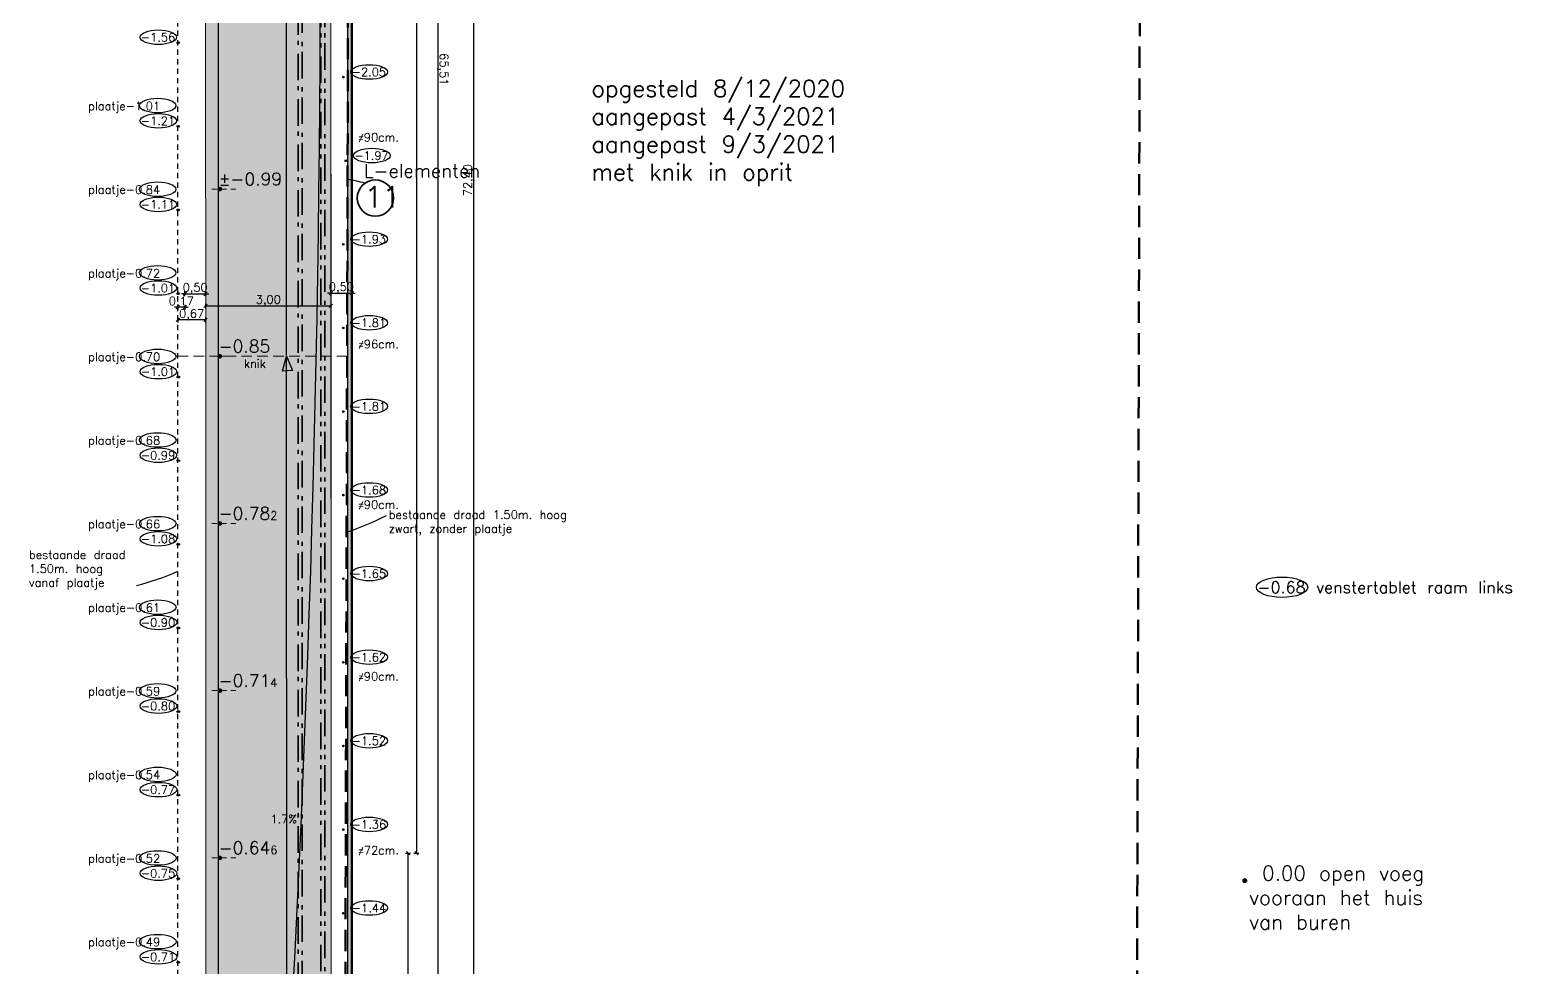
# Model space of a CAD drawing. Header units: millimetres. Extents: x 361 to 21231, y 184 to 1849.
# Drawn here: x 2487.14 to 2522.6, y 430.86 to 453.29 of the extents above; entities that cross this region are included whole.
import ezdxf

# ---------------------------------------------------------------- set-up
doc = ezdxf.new("R2010")
doc.units = ezdxf.units.MM
doc.header["$LTSCALE"] = 0.2
for name, pattern in [('[LP] Type-6', [5.288458, 3.169996, -1.059993, 0.352704, -0.705764]), ('[LP] Type-8', [6.346927, 3.169996, -1.059993, 0.352704, -0.705764, 0.352704, -0.705764]), ('DASHED', [19.05, 12.7, -6.35]), ('DASHED2', [9.525, 6.35, -3.175]), ('HIDDEN2', [4.7625, 3.175, -1.5875])]:
    doc.linetypes.add(name, pattern=pattern)
for name, color, linetype, lineweight in [('... architectuur - ALGEMEEN', 7, 'Continuous', 5), ('... interieur - ALGEMEEN', 7, 'Continuous', 5), ('draad', 204, 'HIDDEN2', 30), ('helling', 96, 'Continuous', 25), ('klimop op draad', 92, 'Continuous', 50), ('L-elementen', 7, 'Continuous', 30), ('L-elementen 4', 10, 'Continuous', 30), ('maten', 1, 'Continuous', 18), ('maten L-elementen', 191, 'Continuous', 18), ('nieuwe hoogtepunten', 154, 'Continuous', 35), ('nummers', 10, 'Continuous', 35), ('talud', 160, 'Continuous', 18)]:
    doc.layers.add(name, color=color, linetype=linetype, lineweight=lineweight)
for name, color, linetype, lineweight, true_color in [('... riolering - DWA', 7, '[LP] Type-6', 35, 0x666360), ('... riolering - RWA', 7, '[LP] Type-8', 35, 0x0080d1), ('draad bestaande te behouden', 7, 'DASHED', 50, 0xd452ff)]:
    doc.layers.add(name, color=color, linetype=linetype, lineweight=lineweight, true_color=true_color)
for name, color, linetype in [('bestaande hoogtepunten', 7, 'Continuous'), ('bestaande hoogtepunten  30-6-2020', 200, 'Continuous'), ('ontwerp', 7, 'Continuous')]:
    doc.layers.add(name, color=color, linetype=linetype)
doc.styles.get("Standard").update_dxf_attribs({"font": 'txt.shx', "height": 0.2})
doc.dimstyles.new('maat aanduiding voor tuin', dxfattribs={"dimscale": 0.2, "dimtxt": 0.2, "dimasz": 0.4, "dimexe": 0.3, "dimexo": 0.3, "dimgap": 0.02, "dimtad": 1, "dimzin": 1, "dimtxsty": 'Standard', "dimblk": 'OBLIQUE', "dimcen": 0.2, "dimadec": 0, "dimazin": 3, "dimtfac": 1, "dimtix": 1, "dimtmove": 0, "dimatfit": 3, "dimldrblk": 'OBLIQUE', "dimfxl": 0.3, "dimfxlon": 1, "dimarcsym": 1})

# ---------------------------------------------------------------- blocks, each defined once
blk = doc.blocks.new('_Oblique')
at = {"color": 0, "linetype": 'ByBlock', "lineweight": -2}
blk.add_line((-0.5, -0.5), (0.5, 0.5), dxfattribs=at)
blk = doc.blocks.new('*D1808')
at = {"layer": 'bestaande hoogtepunten  30-6-2020', "color": 0, "lineweight": -2, "ltscale": 0.2, "transparency": 16777216}
for p, q in [((2496.84, 485.098), (2496.96, 485.098)), ((2496.9, 485.098), (2496.907, 419.593)), ((2496.847, 419.593), (2496.967, 419.593))]:
    blk.add_line(p, q, dxfattribs=at)
at = {"layer": 'Defpoints', "color": 0, "ltscale": 0.2, "transparency": 16777216}
for p in [(2491.886, 485.097), (2491.893, 419.592), (2496.907, 419.593)]:
    blk.add_point(p, dxfattribs=at)
at = {"layer": 'bestaande hoogtepunten  30-6-2020', "color": 0, "lineweight": -2, "ltscale": 0.2, "transparency": 16777216, "xscale": 0.08000000000000074, "yscale": 0.08000000000000074, "zscale": 0.08000000000000074}
for p, rotation in [((2496.9, 485.098), 90.00614147605208), ((2496.907, 419.593), 270.0061414760521)]:
    blk.add_blockref('_Oblique', p, dxfattribs=dict(at, rotation=rotation))
at = {"layer": 'bestaande hoogtepunten  30-6-2020', "color": 0, "ltscale": 0.2, "transparency": 16777216, "insert": (2497.024, 452.345), "char_height": 0.2, "attachment_point": 5, "rotation": 270.0061}
blk.add_mtext('65,51', dxfattribs=at)
blk = doc.blocks.new('*D1818')
at = {"layer": 'Defpoints', "color": 0, "ltscale": 0.2, "transparency": 16777216}
for p in [(2491.347, 447.565), (2494.347, 447.565), (2494.347, 446.685)]:
    blk.add_point(p, dxfattribs=at)
at = {"layer": 'maten', "color": 0, "lineweight": -2, "ltscale": 0.2, "transparency": 16777216}
for p, q in [((2491.347, 446.745), (2491.347, 446.625)), ((2491.347, 446.685), (2494.347, 446.685)), ((2494.347, 446.745), (2494.347, 446.625))]:
    blk.add_line(p, q, dxfattribs=at)
at = {"layer": 'maten', "color": 0, "lineweight": -2, "ltscale": 0.2, "transparency": 16777216, "xscale": 0.08000000000000074, "yscale": 0.08000000000000074, "zscale": 0.08000000000000074, "rotation": 180}
blk.add_blockref('_Oblique', (2491.347, 446.685), dxfattribs=at)
at = {"layer": 'maten', "color": 0, "lineweight": -2, "ltscale": 0.2, "transparency": 16777216, "xscale": 0.08000000000000074, "yscale": 0.08000000000000074, "zscale": 0.08000000000000074}
blk.add_blockref('_Oblique', (2494.347, 446.685), dxfattribs=at)
at = {"layer": 'maten', "color": 0, "ltscale": 0.2, "transparency": 16777216, "insert": (2492.847, 446.806), "char_height": 0.2, "attachment_point": 5}
blk.add_mtext('3,00', dxfattribs=at)
blk = doc.blocks.new('*D1819')
at = {"layer": 'Defpoints', "color": 0, "ltscale": 0.2, "transparency": 16777216}
for p in [(2490.679, 446.685), (2491.347, 446.685), (2490.679, 446.349)]:
    blk.add_point(p, dxfattribs=at)
at = {"layer": 'maten', "color": 0, "lineweight": -2, "ltscale": 0.2, "transparency": 16777216}
for p, q in [((2490.679, 446.409), (2490.679, 446.289)), ((2491.347, 446.349), (2490.679, 446.349)), ((2491.347, 446.409), (2491.347, 446.289))]:
    blk.add_line(p, q, dxfattribs=at)
at = {"layer": 'maten', "color": 0, "lineweight": -2, "ltscale": 0.2, "transparency": 16777216, "xscale": 0.08000000000000074, "yscale": 0.08000000000000074, "zscale": 0.08000000000000074, "rotation": 180}
blk.add_blockref('_Oblique', (2490.679, 446.349), dxfattribs=at)
at = {"layer": 'maten', "color": 0, "lineweight": -2, "ltscale": 0.2, "transparency": 16777216, "xscale": 0.08000000000000074, "yscale": 0.08000000000000074, "zscale": 0.08000000000000074}
blk.add_blockref('_Oblique', (2491.347, 446.349), dxfattribs=at)
at = {"layer": 'maten', "color": 0, "ltscale": 0.2, "transparency": 16777216, "insert": (2491.013, 446.47), "char_height": 0.2, "attachment_point": 5}
blk.add_mtext('0,67', dxfattribs=at)
blk = doc.blocks.new('*D1820')
at = {"layer": 'Defpoints', "color": 0, "ltscale": 0.2, "transparency": 16777216}
for p in [(2494.847, 446.991), (2494.347, 446.685), (2494.847, 446.685)]:
    blk.add_point(p, dxfattribs=at)
at = {"layer": 'maten', "color": 0, "lineweight": -2, "ltscale": 0.2, "transparency": 16777216}
for p, q in [((2494.347, 446.991), (2494.267, 446.991)), ((2494.347, 446.931), (2494.347, 447.051)), ((2494.347, 446.991), (2494.847, 446.991)), ((2494.847, 446.931), (2494.847, 447.051)), ((2494.847, 446.991), (2494.927, 446.991))]:
    blk.add_line(p, q, dxfattribs=at)
at = {"layer": 'maten', "color": 0, "lineweight": -2, "ltscale": 0.2, "transparency": 16777216, "xscale": 0.08000000000000074, "yscale": 0.08000000000000074, "zscale": 0.08000000000000074}
blk.add_blockref('_Oblique', (2494.347, 446.991), dxfattribs=at)
at = {"layer": 'maten', "color": 0, "lineweight": -2, "ltscale": 0.2, "transparency": 16777216, "xscale": 0.08000000000000074, "yscale": 0.08000000000000074, "zscale": 0.08000000000000074, "rotation": 180}
blk.add_blockref('_Oblique', (2494.847, 446.991), dxfattribs=at)
at = {"layer": 'maten', "color": 0, "ltscale": 0.2, "transparency": 16777216, "insert": (2494.597, 447.112), "char_height": 0.2, "attachment_point": 5}
blk.add_mtext('0,50', dxfattribs=at)
blk = doc.blocks.new('*D1821')
at = {"layer": 'Defpoints', "color": 0, "ltscale": 0.2, "transparency": 16777216}
for p in [(2491.347, 446.977), (2490.847, 446.353), (2491.347, 446.354)]:
    blk.add_point(p, dxfattribs=at)
at = {"layer": 'maten', "color": 0, "lineweight": -2, "ltscale": 0.2, "transparency": 16777216}
for p, q in [((2490.847, 446.977), (2490.767, 446.977)), ((2490.847, 446.917), (2490.847, 447.037)), ((2490.847, 446.977), (2491.347, 446.977)), ((2491.347, 446.917), (2491.347, 447.037)), ((2491.347, 446.977), (2491.427, 446.977))]:
    blk.add_line(p, q, dxfattribs=at)
at = {"layer": 'maten', "color": 0, "lineweight": -2, "ltscale": 0.2, "transparency": 16777216, "xscale": 0.08000000000000074, "yscale": 0.08000000000000074, "zscale": 0.08000000000000074}
blk.add_blockref('_Oblique', (2490.847, 446.977), dxfattribs=at)
at = {"layer": 'maten', "color": 0, "lineweight": -2, "ltscale": 0.2, "transparency": 16777216, "xscale": 0.08000000000000074, "yscale": 0.08000000000000074, "zscale": 0.08000000000000074, "rotation": 180}
blk.add_blockref('_Oblique', (2491.347, 446.977), dxfattribs=at)
at = {"layer": 'maten', "color": 0, "ltscale": 0.2, "transparency": 16777216, "insert": (2491.097, 447.097), "char_height": 0.2, "attachment_point": 5}
blk.add_mtext('0,50', dxfattribs=at)
blk = doc.blocks.new('*D1822')
at = {"layer": 'Defpoints', "color": 0, "ltscale": 0.2, "transparency": 16777216}
for p in [(2490.679, 446.981), (2490.851, 446.981), (2490.679, 446.651)]:
    blk.add_point(p, dxfattribs=at)
at = {"layer": 'maten', "color": 0, "lineweight": -2, "ltscale": 0.2, "transparency": 16777216}
for p, q in [((2490.679, 446.651), (2490.599, 446.651)), ((2490.679, 446.711), (2490.679, 446.591)), ((2490.851, 446.651), (2490.679, 446.651)), ((2490.851, 446.711), (2490.851, 446.591)), ((2490.851, 446.651), (2490.931, 446.651))]:
    blk.add_line(p, q, dxfattribs=at)
at = {"layer": 'maten', "color": 0, "lineweight": -2, "ltscale": 0.2, "transparency": 16777216, "xscale": 0.08000000000000074, "yscale": 0.08000000000000074, "zscale": 0.08000000000000074}
blk.add_blockref('_Oblique', (2490.679, 446.651), dxfattribs=at)
at = {"layer": 'maten', "color": 0, "lineweight": -2, "ltscale": 0.2, "transparency": 16777216, "xscale": 0.08000000000000074, "yscale": 0.08000000000000074, "zscale": 0.08000000000000074, "rotation": 180}
blk.add_blockref('_Oblique', (2490.851, 446.651), dxfattribs=at)
at = {"layer": 'maten', "color": 0, "ltscale": 0.2, "transparency": 16777216, "insert": (2490.765, 446.771), "char_height": 0.2, "attachment_point": 5}
blk.add_mtext('0,17', dxfattribs=at)
blk = doc.blocks.new('*D1890')
at = {"layer": 'Defpoints', "color": 0, "ltscale": 0.2, "transparency": 16777216}
for p in [(2492.843, 485.897), (2497.77, 485.897), (2492.78, 413.494)]:
    blk.add_point(p, dxfattribs=at)
at = {"layer": 'maten', "color": 0, "lineweight": -2, "ltscale": 0.2, "transparency": 16777216}
for p, q in [((2497.71, 485.897), (2497.83, 485.897)), ((2497.77, 413.494), (2497.77, 485.897)), ((2497.71, 413.494), (2497.83, 413.494))]:
    blk.add_line(p, q, dxfattribs=at)
at = {"layer": 'maten', "color": 0, "lineweight": -2, "ltscale": 0.2, "transparency": 16777216, "xscale": 0.08000000000000074, "yscale": 0.08000000000000074, "zscale": 0.08000000000000074}
for p, rotation in [((2497.77, 485.897), 90), ((2497.77, 413.494), 270)]:
    blk.add_blockref('_Oblique', p, dxfattribs=dict(at, rotation=rotation))
at = {"layer": 'maten', "color": 0, "ltscale": 0.2, "transparency": 16777216, "insert": (2497.649, 449.695), "char_height": 0.2, "attachment_point": 5, "rotation": 90}
blk.add_mtext('72,40', dxfattribs=at)
blk = doc.blocks.new('*D1896')
at = {"layer": 'Defpoints', "color": 0, "ltscale": 0.2, "transparency": 16777216}
for p in [(2494.841, 433.592), (2496.193, 433.593), (2494.85, 419.592)]:
    blk.add_point(p, dxfattribs=at)
at = {"layer": 'maten L-elementen', "color": 0, "lineweight": -2, "ltscale": 0.2, "transparency": 16777216}
for p, q in [((2496.133, 433.593), (2496.253, 433.593)), ((2496.202, 419.593), (2496.193, 433.593)), ((2496.142, 419.593), (2496.262, 419.593))]:
    blk.add_line(p, q, dxfattribs=at)
at = {"layer": 'maten L-elementen', "color": 0, "lineweight": -2, "ltscale": 0.2, "transparency": 16777216, "xscale": 0.08000000000000074, "yscale": 0.08000000000000074, "zscale": 0.08000000000000074}
for p, rotation in [((2496.193, 433.593), 90.0356259913891), ((2496.202, 419.593), 270.0356259913891)]:
    blk.add_blockref('_Oblique', p, dxfattribs=dict(at, rotation=rotation))
at = {"layer": 'maten L-elementen', "color": 0, "ltscale": 0.2, "transparency": 16777216, "insert": (2496.318, 426.593), "char_height": 0.2, "attachment_point": 5, "rotation": 270.0356}
blk.add_mtext('14,00', dxfattribs=at)
blk = doc.blocks.new('*D1897')
at = {"layer": 'Defpoints', "color": 0, "ltscale": 0.2, "transparency": 16777216}
for p in [(2494.738, 485.197), (2494.738, 433.592), (2496.392, 433.592)]:
    blk.add_point(p, dxfattribs=at)
at = {"layer": 'maten L-elementen', "color": 0, "lineweight": -2, "ltscale": 0.2, "transparency": 16777216}
for p, q in [((2496.332, 485.197), (2496.452, 485.197)), ((2496.392, 485.197), (2496.392, 433.592)), ((2496.332, 433.592), (2496.452, 433.592))]:
    blk.add_line(p, q, dxfattribs=at)
at = {"layer": 'maten L-elementen', "color": 0, "lineweight": -2, "ltscale": 0.2, "transparency": 16777216, "xscale": 0.08000000000000074, "yscale": 0.08000000000000074, "zscale": 0.08000000000000074}
for p, rotation in [((2496.392, 485.197), 90), ((2496.392, 433.592), 270)]:
    blk.add_blockref('_Oblique', p, dxfattribs=dict(at, rotation=rotation))
at = {"layer": 'maten L-elementen', "color": 0, "ltscale": 0.2, "transparency": 16777216, "insert": (2496.271, 459.395), "char_height": 0.2, "attachment_point": 5, "rotation": 90}
blk.add_mtext('51,60', dxfattribs=at)

msp = doc.modelspace()

# ---------------------------------------------------------------- hatches: boundary and pattern name
at = {"layer": '... architectuur - ALGEMEEN', "linetype": 'Continuous', "lineweight": 9, "true_color": 0xe7e8e9}
msp.add_hatch(color=254, dxfattribs=at).paths.add_polyline_path([(2491.343, 485.597), (2491.351, 412.922), (2494.351, 414.092), (2494.343, 485.597)])
at = {"layer": '... riolering - DWA', "linetype": 'Continuous', "lineweight": 0, "true_color": 0xa6a6a6, "transparency": 33554559}
msp.add_hatch(color=253, dxfattribs=at).paths.add_polyline_path([(2500.087, 493.115), (2500.187, 493.115), (2500.187, 489.06), (2499.08, 487.953), (2494.816, 487.953), (2493.655, 486.8), (2493.655, 413.897), (2493.559, 413.861), (2493.559, 486.838), (2494.774, 488.053), (2499.039, 488.053), (2500.087, 489.102)])
at = {"layer": '... riolering - RWA', "linetype": 'Continuous', "lineweight": 0, "true_color": 0x98d8ff, "transparency": 33554559}
msp.add_hatch(color=141, dxfattribs=at).paths.add_polyline_path([(2504.125, 487.778), (2504.125, 487.139), (2503.548, 486.562), (2495.16, 486.562), (2494.48, 485.882), (2494.202, 485.604), (2494.202, 414.167), (2494.203, 414.167), (2494.237, 414.073), (2494.102, 414.024), (2494.102, 485.645), (2494.365, 485.909), (2495.118, 486.662), (2503.507, 486.662), (2504.025, 487.18), (2504.025, 487.778)])
at = {"layer": 'L-elementen 4', "ltscale": 0.2}
h = msp.add_hatch(color=256, dxfattribs=at)
h.dxf.hatch_style = 1
h.paths.add_polyline_path([(2494.75, 453.479), (2494.841, 453.479), (2494.841, 419.592), (2494.75, 419.592)])
at = {"layer": 'nieuwe hoogtepunten', "ltscale": 0.2}
h = msp.add_hatch(color=256, dxfattribs=at)
h.dxf.hatch_style = 1
edge = h.paths.add_edge_path()
edge.add_arc((2491.69, 449.48), 0.055, 0.0061, 360.0061)
h = msp.add_hatch(color=256, dxfattribs=at)
h.dxf.hatch_style = 1
edge = h.paths.add_edge_path()
edge.add_arc((2491.69, 445.48), 0.055, 0.0061, 360.0061)
h = msp.add_hatch(color=256, dxfattribs=at)
h.dxf.hatch_style = 1
edge = h.paths.add_edge_path()
edge.add_arc((2491.69, 441.48), 0.055, 0.0061, 360.0061)
h = msp.add_hatch(color=256, dxfattribs=at)
h.dxf.hatch_style = 1
edge = h.paths.add_edge_path()
edge.add_arc((2491.69, 437.48), 0.055, 0.0061, 360.0061)
h = msp.add_hatch(color=256, dxfattribs=at)
h.dxf.hatch_style = 1
edge = h.paths.add_edge_path()
edge.add_arc((2491.69, 433.48), 0.055, 0.0061, 360.0061)
at = {"layer": 'nieuwe hoogtepunten', "linetype": 'DASHED2', "ltscale": 0.05}
h = msp.add_hatch(color=256, dxfattribs=at)
h.dxf.hatch_style = 1
edge = h.paths.add_edge_path()
edge.add_arc((2516.22, 432.935), 0.0601, 0.0061, 360.0061)

# ---------------------------------------------------------------- linework, layer by layer
at = {"layer": '... architectuur - ALGEMEEN', "color": 7, "linetype": 'Continuous', "lineweight": 9}
msp.add_line((2494.343, 485.597), (2494.351, 414.001), dxfattribs=at)
at = {"layer": '... architectuur - ALGEMEEN', "color": 7, "linetype": 'Continuous', "lineweight": 9, "flags": 128}
msp.add_lwpolyline([(2491.343, 485.597), (2491.351, 412.922), (2494.351, 414.092), (2494.343, 485.597)], close=True, dxfattribs=at)
msp.add_lwpolyline([(2491.343, 485.597), (2491.351, 412.922), (2494.351, 414.092), (2494.343, 485.597)], close=True, dxfattribs=at)
at = {"layer": '... interieur - ALGEMEEN', "color": 7, "linetype": 'Continuous', "lineweight": 9}
msp.add_line((2494.851, 414.287), (2494.843, 485.097), dxfattribs=at)
at = {"layer": '... riolering - DWA', "transparency": 33554559, "flags": 128}
msp.add_lwpolyline([(2500.087, 493.115), (2500.187, 493.115), (2500.187, 489.06), (2499.08, 487.953), (2494.816, 487.953), (2493.655, 486.8), (2493.655, 413.897), (2493.559, 413.861), (2493.559, 486.838), (2494.774, 488.053), (2499.039, 488.053), (2500.087, 489.102)], close=True, dxfattribs=at)
at = {"layer": '... riolering - RWA', "transparency": 33554559, "flags": 128}
msp.add_lwpolyline([(2504.125, 487.778), (2504.125, 487.139), (2503.548, 486.562), (2495.16, 486.562), (2494.48, 485.882), (2494.202, 485.604), (2494.202, 414.167), (2494.203, 414.167), (2494.237, 414.073), (2494.102, 414.024), (2494.102, 485.645), (2494.365, 485.909), (2495.118, 486.662), (2503.507, 486.662), (2504.025, 487.18), (2504.025, 487.778)], close=True, dxfattribs=at)
at = {"layer": 'bestaande hoogtepunten', "ltscale": 0.2}
for centre in [(2490.678, 452.981), (2490.704, 452.981), (2494.643, 452.157), (2490.679, 450.981), (2490.704, 450.981), (2494.705, 450.157), (2490.679, 448.981), (2490.704, 448.981), (2494.643, 448.157), (2490.679, 446.981), (2490.704, 446.981), (2494.643, 446.157), (2490.679, 444.981), (2490.705, 444.981), (2494.644, 444.157), (2490.68, 442.981), (2490.705, 442.981), (2494.644, 442.157), (2490.68, 440.981), (2490.705, 440.981), (2494.644, 440.157), (2490.68, 438.981), (2490.705, 438.981), (2494.644, 438.157), (2490.68, 436.981), (2490.706, 436.981), (2494.644, 436.157), (2490.68, 434.981), (2490.706, 434.981), (2494.645, 434.157), (2490.681, 432.981), (2490.706, 432.981), (2494.645, 432.157), (2490.681, 430.981), (2490.706, 430.981)]:
    msp.add_circle(centre, 0.02, dxfattribs=at)
at = {"layer": 'bestaande hoogtepunten'}
for centre, major_axis in [((2490.215, 453.112), (-0.439, 0)), ((2495.263, 452.281), (-0.439, 0)), ((2490.199, 451.476), (-0.439, 0)), ((2490.215, 451.112), (-0.439, 0)), ((2495.326, 450.281), (-0.439, 0)), ((2490.199, 449.476), (-0.439, 0)), ((2490.216, 449.112), (-0.439, 0)), ((2495.263, 448.281), (-0.439, 0)), ((2490.199, 447.476), (-0.439, 0)), ((2490.216, 447.112), (-0.439, 0)), ((2495.264, 446.281), (-0.439, 0)), ((2490.2, 445.476), (-0.439, 0)), ((2490.216, 445.112), (-0.439, 0)), ((2495.264, 444.281), (-0.439, 0)), ((2490.2, 443.476), (-0.439, 0)), ((2490.216, 443.112), (-0.439, 0)), ((2495.264, 442.281), (-0.439, 0)), ((2490.2, 441.476), (-0.439, 0)), ((2490.216, 441.112), (-0.439, 0)), ((2495.264, 440.281), (-0.439, 0)), ((2517.113, 439.954), (-0.615, 0)), ((2490.2, 439.476), (-0.439, 0)), ((2490.217, 439.112), (-0.439, 0)), ((2495.265, 438.281), (-0.439, 0)), ((2490.2, 437.476), (-0.439, 0)), ((2490.217, 437.112), (-0.439, 0)), ((2495.265, 436.281), (-0.439, 0)), ((2490.201, 435.476), (-0.439, 0)), ((2490.217, 435.112), (-0.439, 0)), ((2495.265, 434.281), (-0.439, 0)), ((2490.201, 433.476), (-0.439, 0)), ((2490.217, 433.112), (-0.439, 0)), ((2495.265, 432.281), (-0.439, 0)), ((2490.201, 431.476), (-0.439, 0)), ((2490.218, 431.112), (-0.439, 0))]:
    msp.add_ellipse(centre, major_axis=major_axis, ratio=0.39726, dxfattribs=at)
at = {"layer": 'draad', "ltscale": 0.2}
msp.add_line((2490.683, 412.965), (2490.678, 457.045), dxfattribs=at)
at = {"layer": 'draad', "linetype": 'Continuous', "lineweight": 25, "ltscale": 0.2}
msp.add_arc((2488.415, 445.341), 5.492, 283.4437, 294.3969, dxfattribs=at)
at = {"layer": 'draad bestaande te behouden', "ltscale": 0.2}
for p, q in [((2494.843, 485.097), (2494.669, 422.157)), ((2513.792, 484.891), (2513.619, 422.105))]:
    msp.add_line(p, q, dxfattribs=at)
at = {"layer": 'draad bestaande te behouden', "linetype": 'Continuous', "lineweight": 25, "ltscale": 0.2}
msp.add_arc((2492.798, 447.18), 6.213, 288.0272, 297.6006, dxfattribs=at)
at = {"layer": 'helling', "ltscale": 0.2}
for p, q in [((2493.191, 445.126), (2493.287, 445.48)), ((2493.287, 445.48), (2493.428, 445.141)), ((2493.428, 445.141), (2493.191, 445.126))]:
    msp.add_line(p, q, dxfattribs=at)
msp.add_arc((2018.327, 455.248), 475.769, 355.76691, 3.56268, dxfattribs=at)
at = {"layer": 'klimop op draad', "ltscale": 0.2}
msp.add_line((2494.85, 419.592), (2494.85, 485.172), dxfattribs=at)
at = {"layer": 'L-elementen', "ltscale": 0.2}
for p, q in [((2494.841, 433.592), (2494.843, 485.197)), ((2494.75, 431.592), (2494.75, 433.592)), ((2494.75, 429.592), (2494.75, 431.592))]:
    msp.add_line(p, q, dxfattribs=at)
msp.add_lwpolyline([(2494.75, 453.479), (2494.841, 453.479), (2494.841, 419.592), (2494.75, 419.592)], close=True, dxfattribs=at)
at = {"layer": 'L-elementen 4', "linetype": 'Continuous', "lineweight": 25, "ltscale": 0.2}
msp.add_arc((2493.886, 444.862), 4.925, 75.0327, 79.8823, dxfattribs=at)
at = {"layer": 'nummers', "ltscale": 0.05}
msp.add_circle((2495.41, 449.265), 0.433, dxfattribs=at)
at = {"layer": 'ontwerp', "ltscale": 0.2}
for p, q in [((2491.66, 419.592), (2491.653, 485.597)), ((2493.287, 445.5), (2493.286, 457.98)), ((2493.29, 419.592), (2493.287, 445.48))]:
    msp.add_line(p, q, dxfattribs=at)
at = {"layer": 'talud', "linetype": 'HIDDEN2', "ltscale": 0.2}
for p, q in [((2491.493, 449.48), (2492.093, 449.48)), ((2491.493, 445.48), (2492.093, 445.48)), ((2491.493, 441.48), (2492.093, 441.48)), ((2491.493, 437.48), (2492.093, 437.48)), ((2491.493, 433.48), (2492.093, 433.48))]:
    msp.add_line(p, q, dxfattribs=at)
at = {"layer": 'talud', "linetype": 'DASHED2', "ltscale": 0.2}
msp.add_line((2490.679, 445.48), (2494.841, 445.48), dxfattribs=at)

# ---------------------------------------------------------------- texts
at = {"layer": 'bestaande hoogtepunten', "attachment_point": 1, "rotation": 0.0061}
for s, insert, char_height, width in [('-1.56', (2489.795, 453.211), 0.2, 0.69801), ('-2.05', (2494.843, 452.38), 0.2, 0.69801), ('plaatje-1.01', (2488.535, 451.566), 0.2, 0.69801), ('-1.21', (2489.795, 451.211), 0.2, 0.69801), ('-1.97', (2494.905, 450.38), 0.2, 0.69801), ('plaatje-0.84', (2488.536, 449.566), 0.2, 0.69801), ('-1.11', (2489.795, 449.211), 0.2, 0.69801), ('-1.93', (2494.843, 448.38), 0.2, 0.69801), ('plaatje-0.72', (2488.536, 447.566), 0.2, 0.69801), ('-1.01', (2489.795, 447.211), 0.2, 0.69801), ('-1.81', (2494.843, 446.38), 0.2, 0.69801), ('plaatje-0.70', (2488.536, 445.566), 0.2, 0.69801), ('-1.01', (2489.796, 445.211), 0.2, 0.69801), ('-1.81', (2494.844, 444.38), 0.2, 0.69801), ('plaatje-0.68', (2488.536, 443.566), 0.2, 0.69801), ('-0.99', (2489.796, 443.211), 0.2, 0.69801), ('-1.68', (2494.844, 442.38), 0.2, 0.69801), ('plaatje-0.66', (2488.536, 441.566), 0.2, 0.69801), ('-1.08', (2489.796, 441.211), 0.2, 0.69801), ('-1.65', (2494.844, 440.38), 0.2, 0.69801), ('-0.68 venstertablet raam links', (2516.524, 440.092), 0.28, 6.19587), ('plaatje-0.61', (2488.537, 439.566), 0.2, 0.69801), ('-0.90', (2489.796, 439.211), 0.2, 0.69801), ('-1.62', (2494.844, 438.38), 0.2, 0.69801), ('plaatje-0.59', (2488.537, 437.566), 0.2, 0.69801), ('-0.80', (2489.797, 437.211), 0.2, 0.69801), ('-1.52', (2494.844, 436.38), 0.2, 0.69801), ('plaatje-0.54', (2488.537, 435.566), 0.2, 0.69801), ('-0.77', (2489.797, 435.211), 0.2, 0.69801), ('-1.36', (2494.845, 434.38), 0.2, 0.69801), ('plaatje-0.52', (2488.537, 433.566), 0.2, 0.69801), ('-0.75', (2489.797, 433.211), 0.2, 0.69801), ('-1.44', (2494.845, 432.38), 0.2, 0.69801), ('plaatje-0.49', (2488.537, 431.566), 0.2, 0.69801), ('-0.71', (2489.797, 431.211), 0.2, 0.69801)]:
    msp.add_mtext(s, dxfattribs=dict(at, insert=insert, char_height=char_height, width=width))
at = {"layer": 'draad', "ltscale": 0.2, "insert": (2500.584, 452.086), "char_height": 0.4, "attachment_point": 1}
msp.add_mtext_dynamic_manual_height_columns('opgesteld 8/12/2020\\Paangepast 4/3/2021\\Paangepast 9/3/2021\\Pmet knik in oprit', width=11.59813, gutter_width=2, heights=[0], dxfattribs=at)
at = {"layer": 'draad', "ltscale": 0.2, "insert": (2487.118, 440.831), "char_height": 0.2, "attachment_point": 1, "rotation": 0.0061}
msp.add_mtext_dynamic_manual_height_columns('bestaande draad 1.50m. hoog\\Pvanaf plaatje', width=3.28294, gutter_width=1, heights=[0], dxfattribs=at)
at = {"layer": 'draad bestaande te behouden', "ltscale": 0.2, "insert": (2495.73, 441.789), "char_height": 0.2, "attachment_point": 1, "rotation": 0.0061}
msp.add_mtext_dynamic_manual_height_columns('bestaande draad 1.50m. hoog\\Pzwart, zonder plaatje', width=7.15382, gutter_width=1, heights=[0], dxfattribs=at)
at = {"layer": 'helling', "ltscale": 0.2, "insert": (2492.9, 434.508), "char_height": 0.2, "attachment_point": 1, "rotation": 0.0061}
msp.add_mtext_dynamic_manual_height_columns('1.7% ', width=1.89743, gutter_width=1, heights=[0], dxfattribs=at)
at = {"layer": 'L-elementen 4', "ltscale": 0.2, "insert": (2495.135, 450.074), "char_height": 0.32, "attachment_point": 1, "rotation": 0.0061}
msp.add_mtext_dynamic_manual_height_columns('L-elementen', width=4.04317, gutter_width=1.6, heights=[0], dxfattribs=at)
at = {"layer": 'nieuwe hoogtepunten', "ltscale": 0.2, "char_height": 0.3, "attachment_point": 1, "rotation": 0.0061}
for s, insert in [('%%P-0.99', (2491.66, 449.87)), ('-0.85', (2491.66, 445.87)), ('-0.78{\\H0.66667x;2}', (2491.66, 441.87)), ('-0.71{\\H0.66667x;4}', (2491.66, 437.87)), ('-0.64{\\H0.66667x;6}', (2491.66, 433.87))]:
    msp.add_mtext_dynamic_manual_height_columns(s, width=3.39192, gutter_width=1.5, heights=[0], dxfattribs=dict(at, insert=insert))
at = {"layer": 'nieuwe hoogtepunten', "linetype": 'Continuous', "ltscale": 0.2, "insert": (2516.323, 433.287), "char_height": 0.35, "attachment_point": 1, "rotation": 0.0061}
msp.add_mtext_dynamic_manual_height_columns(' 0.00 open voeg vooraan het huis van buren', width=4.82232, gutter_width=1, heights=[0], dxfattribs=at)
at = {"layer": 'nummers', "ltscale": 0.05, "insert": (2495.15, 449.538), "char_height": 0.5005, "attachment_point": 1, "rotation": 0.0061}
msp.add_mtext_dynamic_manual_height_columns('11', width=1.14354, gutter_width=1.43, heights=[0], dxfattribs=at)
at = {"layer": 'talud', "ltscale": 0.2, "char_height": 0.2, "attachment_point": 1, "rotation": 0.0061}
for s, insert in [('{\\fISOCPEUR|b0|i0|c0|p34;≠}90cm.', (2494.999, 450.819)), ('{\\fISOCPEUR|b0|i0|c0|p34;≠}96cm.', (2494.999, 445.872)), ('{\\fISOCPEUR|b0|i0|c0|p34;≠}90cm.', (2494.999, 442.032)), ('{\\fISOCPEUR|b0|i0|c0|p34;≠}90cm.', (2494.999, 437.922)), ('{\\fISOCPEUR|b0|i0|c0|p34;≠}72cm.', (2494.999, 433.763))]:
    msp.add_mtext_dynamic_manual_height_columns(s, width=1.26472, gutter_width=1, heights=[0], dxfattribs=dict(at, insert=insert))
at = {"layer": 'talud', "ltscale": 0.2, "insert": (2492.265, 445.406), "char_height": 0.2, "attachment_point": 1}
msp.add_mtext_dynamic_manual_height_columns('knik', width=0.06397, gutter_width=1, heights=[0], dxfattribs=at)

# ---------------------------------------------------------------- dimensions: what is measured, and where the dimension line sits
at = {"layer": 'bestaande hoogtepunten  30-6-2020', "ltscale": 0.2}
dim = msp.add_linear_dim(base=(2496.906932, 419.592564), p1=(2491.886063, 485.097026), p2=(2491.893085, 419.592027), angle=90.006141, dimstyle='maat aanduiding voor tuin', dxfattribs=at)
dim.commit()
dim.dimension.update_dxf_attribs({"geometry": '*D1808', "text_midpoint": (2497.024088, 452.345077)})
at = {"layer": 'maten', "ltscale": 0.2}
dim = msp.add_linear_dim(base=(2497.77, 485.897), p1=(2492.78, 413.494), p2=(2492.843, 485.897), angle=90, dimstyle='maat aanduiding voor tuin', dxfattribs=at)
dim.commit()
dim.dimension.update_dxf_attribs({"geometry": '*D1890', "text_midpoint": (2497.77, 449.695), "dimtype": 160})
for base, p1, p2, picture, middle in [((2494.347, 446.685), (2491.347, 447.565), (2494.347, 447.565), '*D1818', (2492.847, 446.806)), ((2494.847, 446.991), (2494.347, 446.685), (2494.847, 446.685), '*D1820', (2494.597, 447.112)), ((2490.679, 446.651), (2490.851, 446.981), (2490.679, 446.981), '*D1822', (2490.765, 446.771)), ((2491.347, 446.977), (2490.847, 446.353), (2491.347, 446.354), '*D1821', (2491.097, 447.097)), ((2490.679, 446.349), (2491.347, 446.685), (2490.679, 446.685), '*D1819', (2491.013, 446.47))]:
    dim = msp.add_linear_dim(base=base, p1=p1, p2=p2, dimstyle='maat aanduiding voor tuin', dxfattribs=at)
    dim.commit()
    dim.dimension.update_dxf_attribs({"geometry": picture, "text_midpoint": middle})
at = {"layer": 'maten L-elementen', "ltscale": 0.2}
dim = msp.add_linear_dim(base=(2496.39206, 433.59212), p1=(2494.73794, 485.19708), p2=(2494.73794, 433.59212), angle=90, dimstyle='maat aanduiding voor tuin', dxfattribs=at)
dim.commit()
dim.dimension.update_dxf_attribs({"geometry": '*D1897', "text_midpoint": (2496.2714, 459.3946)})
dim = msp.add_aligned_dim(p1=(2494.85, 419.592), p2=(2494.841, 433.592), distance=-1.352, dimstyle='maat aanduiding voor tuin', dxfattribs=at)
dim.commit()
dim.dimension.update_dxf_attribs({"geometry": '*D1896', "text_midpoint": (2496.318, 426.593)})

doc.saveas('drawing.dxf')
